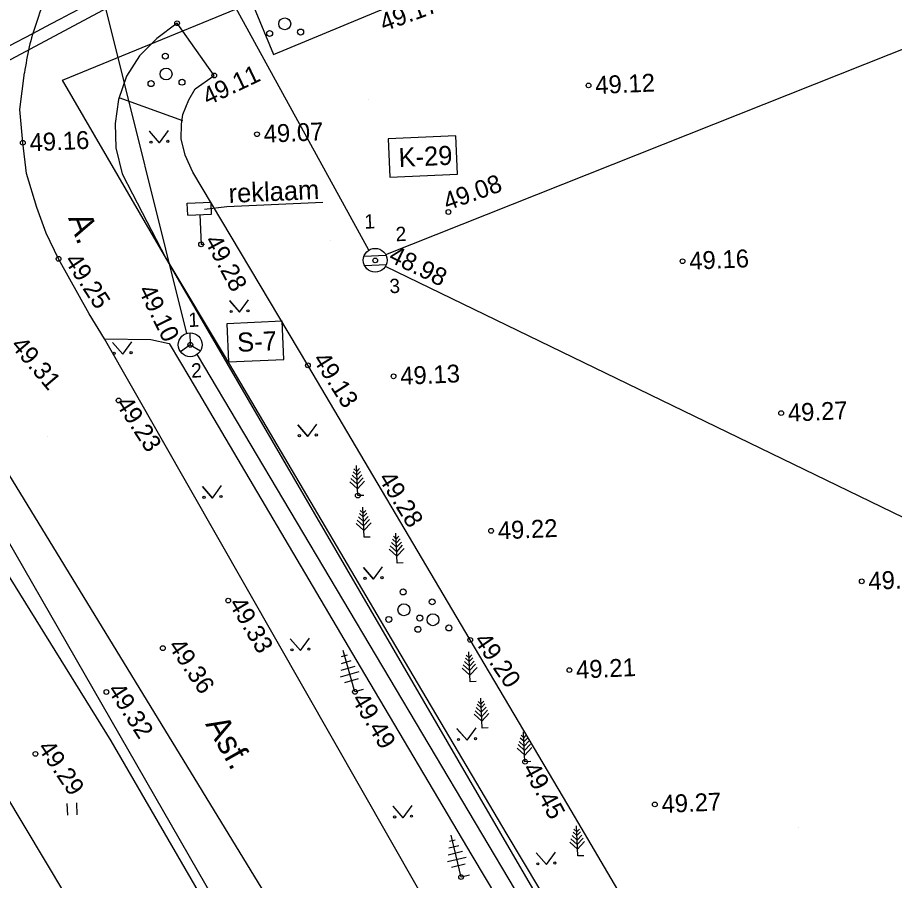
# Model space of a CAD drawing. Extents: x 641383 to 641619, y 6455711 to 6456054.
# Drawn here: x 641438.96 to 641475.76, y 6455872.23 to 6455908.42 of the extents above; entities that cross this region are included whole.
import ezdxf

# ---------------------------------------------------------------- set-up
doc = ezdxf.new("R2010")
doc.units = 0
for name, color, linetype in [('Level 10', 7, 'Continuous'), ('Level 11', 7, 'Continuous'), ('Level 14', 7, 'Continuous'), ('Level 15', 7, 'Continuous'), ('Level 16', 7, 'Continuous'), ('Level 17', 7, 'Continuous'), ('Level 23', 7, 'Continuous'), ('Level 26', 7, 'Continuous'), ('Level 30', 7, 'Continuous'), ('Level 40', 7, 'Continuous'), ('Level 41', 7, 'Continuous'), ('Level 44', 7, 'Continuous'), ('Level 48', 7, 'Continuous'), ('Level 57', 7, 'Continuous'), ('Level 58', 7, 'Continuous'), ('Level 60', 7, 'Continuous')]:
    doc.layers.add(name, color=color, linetype=linetype)

msp = doc.modelspace()

# ---------------------------------------------------------------- linework, layer by layer
at = {"layer": 'Level 10'}
for p, q in [((641453.503, 6455898.421), (641454.422, 6455898.462)), ((641453.521, 6455898.021), (641454.44, 6455898.062))]:
    msp.add_line(p, q, dxfattribs=at)
msp.add_circle((641453.971, 6455898.241), 0.5, dxfattribs=at)
at = {"layer": 'Level 11'}
for p, q in [((641495.493, 6455914.795), (641454.4, 6455898.475)), ((641445.161, 6455914.245), (641453.691, 6455898.68)), ((641489.483, 6455880.966), (641454.399, 6455897.978))]:
    msp.add_line(p, q, dxfattribs=at)
at = {"layer": 'Level 14'}
msp.add_line((641432.442, 6455897.061), (641451.403, 6455864.149), dxfattribs=at)
at = {"layer": 'Level 15'}
for points in [[(641458.798, 6456015.621), (641456.677, 6455964.797), (641473.245, 6455925.001), (641458.604, 6455917.32), (641437.642, 6455906.117)], [(641459.83, 6455822.803), (641467.439, 6455827.41), (641431.545, 6455887.369)]]:
    msp.add_lwpolyline(points, dxfattribs=at)
msp.add_open_spline([(641437.369, 6455906.588), (641437.71, 6455906.766), (641441.579, 6455908.782), (641450.318, 6455913.41), (641458.513, 6455917.666), (641458.828, 6455918.129), (641458.797, 6455919.663), (641456.781, 6455934.637), (641456.851, 6455935.576), (641457.477, 6455937.439), (641462.571, 6455950.135), (641467.741, 6455963.883), (641469.445, 6455968.408)], degree=3, dxfattribs=at)
at = {"layer": 'Level 16'}
for p, q in [((641446.19, 6455895.201), (641446.212, 6455894.701)), ((641446.212, 6455894.701), (641445.805, 6455894.403)), ((641446.212, 6455894.701), (641446.635, 6455894.44))]:
    msp.add_line(p, q, dxfattribs=at)
msp.add_circle((641446.209, 6455894.699), 0.5, dxfattribs=at)
at = {"layer": 'Level 17'}
for p, q in [((641437.864, 6455928.022), (641446.048, 6455895.173)), ((641446.497, 6455894.276), (641469.192, 6455856.105))]:
    msp.add_line(p, q, dxfattribs=at)
at = {"layer": 'Level 23'}
msp.add_line((641432.334, 6455899.479), (641472.758, 6455833.392), dxfattribs=at)
at = {"layer": 'Level 26'}
for p, q in [((641446.087, 6455900.636), (641447.086, 6455900.681)), ((641446.109, 6455900.137), (641446.087, 6455900.636)), ((641447.108, 6455900.181), (641447.086, 6455900.681)), ((641446.109, 6455900.137), (641447.108, 6455900.181)), ((641446.609, 6455900.159), (641446.665, 6455898.91)), ((641446.665, 6455898.91), (641446.804, 6455898.917))]:
    msp.add_line(p, q, dxfattribs=at)
at = {"layer": 'Level 30'}
for points in [[(641486.304, 6455922.079), (641487.11, 6455926.66), (641484.384, 6455925.607), (641474.813, 6455921.635), (641448.151, 6455910.632), (641449.701, 6455906.868)], [(641449.702, 6455906.868), (641449.702, 6455906.867), (641453.981, 6455908.651), (641486.265, 6455921.921), (641493.047, 6455924.708)], [(641446.318, 6455901.94), (641446, 6455902.654), (641445.825, 6455903.334), (641445.849, 6455903.948), (641445.899, 6455904.362), (641446.156, 6455904.966), (641446.419, 6455905.426), (641447.213, 6455905.998), (641445.656, 6455908.188), (641444.803, 6455907.549), (641444.076, 6455906.812), (641443.535, 6455905.959), (641443.203, 6455904.984), (641443.062, 6455903.972), (641443.09, 6455902.958), (641443.36, 6455901.866), (641443.791, 6455901.034), (641445.191, 6455898.335), (641447.67, 6455894.173), (641454.816, 6455882.059), (641459.498, 6455874.159), (641464.201, 6455866.278), (641469.869, 6455856.693), (641471.938, 6455853.189)], [(641442.615, 6455894.949), (641441.971, 6455895.998), (641440.686, 6455898.306), (641440.169, 6455899.383), (641439.778, 6455900.45), (641439.343, 6455901.886), (641439.189, 6455903.178), (641439.065, 6455904.571), (641439.256, 6455906.099)], [(641471.938, 6455853.189), (641473.658, 6455854.166), (641474.394, 6455854.577), (641471.488, 6455859.498), (641466.631, 6455867.633), (641462.045, 6455875.399), (641457.96, 6455882.329), (641451.144, 6455893.838), (641446.318, 6455901.94)], [(641442.615, 6455894.949), (641444.557, 6455894.923), (641445.331, 6455894.752)], [(641465.308, 6455855.17), (641442.615, 6455894.949)], [(641445.331, 6455894.752), (641446.196, 6455893.299), (641453.342, 6455881.188), (641458.026, 6455873.284), (641462.728, 6455865.403), (641468.395, 6455855.822), (641470.258, 6455852.666)], [(641436.939, 6455887.643), (641442.872, 6455878.092), (641451.166, 6455863.79)]]:
    msp.add_lwpolyline(points, dxfattribs=at)
msp.add_spline([(641440.86, 6455910.609), (641440.439, 6455909.882), (641439.753, 6455908.214), (641439.451, 6455907.19), (641439.256, 6455906.099)], degree=3, dxfattribs=at)
at = {"layer": 'Level 40'}
msp.add_lwpolyline([(641440.845, 6455905.794), (641536.419, 6455944.975), (641565.849, 6455865.54), (641482.308, 6455834.585)], close=True, dxfattribs=at)
at = {"layer": 'Level 41'}
for points in [[(641443.208, 6455905.066), (641445.88, 6455904.1)], [(641441.069, 6455874.966), (641441.047, 6455875.465)], [(641441.469, 6455874.984), (641441.446, 6455875.483)]]:
    msp.add_lwpolyline(points, dxfattribs=at)
at = {"layer": 'Level 44'}
for p, q in [((641444.492, 6455903.655), (641444.919, 6455903.169)), ((641444.919, 6455903.169), (641444.497, 6455903.65)), ((641444.919, 6455903.169), (641445.296, 6455903.686)), ((641447.854, 6455896.549), (641448.281, 6455896.063)), ((641448.281, 6455896.063), (641447.859, 6455896.544)), ((641448.281, 6455896.063), (641448.658, 6455896.58)), ((641442.949, 6455894.794), (641443.376, 6455894.308)), ((641443.376, 6455894.308), (641442.954, 6455894.789)), ((641443.376, 6455894.308), (641443.753, 6455894.825)), ((641450.717, 6455891.342), (641451.144, 6455890.855)), ((641451.144, 6455890.855), (641450.722, 6455891.337)), ((641451.144, 6455890.855), (641451.521, 6455891.373)), ((641453.193, 6455889.379), (641453.076, 6455889.493)), ((641453.238, 6455888.372), (641453.182, 6455889.631)), ((641453.193, 6455889.379), (641453.307, 6455889.503)), ((641453.217, 6455888.848), (641452.947, 6455889.095)), ((641453.208, 6455889.036), (641452.997, 6455889.23)), ((641453.2, 6455889.225), (641453.039, 6455889.372)), ((641453.2, 6455889.225), (641453.354, 6455889.386)), ((641453.208, 6455889.036), (641453.409, 6455889.249)), ((641453.217, 6455888.848), (641453.464, 6455889.118)), ((641446.72, 6455888.758), (641447.147, 6455888.271)), ((641447.147, 6455888.271), (641446.725, 6455888.753)), ((641447.147, 6455888.271), (641447.524, 6455888.789)), ((641453.225, 6455888.659), (641452.904, 6455888.953)), ((641453.225, 6455888.659), (641453.526, 6455888.981)), ((641453.49, 6455888.383), (641453.238, 6455888.372)), ((641453.468, 6455887.476), (641453.308, 6455887.622)), ((641453.461, 6455887.629), (641453.344, 6455887.743)), ((641453.507, 6455886.622), (641453.45, 6455887.881)), ((641453.461, 6455887.629), (641453.575, 6455887.754)), ((641453.468, 6455887.476), (641453.622, 6455887.637)), ((641453.494, 6455886.909), (641453.172, 6455887.203)), ((641453.485, 6455887.098), (641453.215, 6455887.345)), ((641453.477, 6455887.287), (641453.265, 6455887.48)), ((641453.477, 6455887.287), (641453.678, 6455887.499)), ((641453.485, 6455887.098), (641453.732, 6455887.368)), ((641453.494, 6455886.909), (641453.795, 6455887.231)), ((641453.758, 6455886.634), (641453.507, 6455886.622)), ((641454.858, 6455886.397), (641454.697, 6455886.544)), ((641454.851, 6455886.551), (641454.734, 6455886.664)), ((641454.896, 6455885.544), (641454.84, 6455886.802)), ((641454.851, 6455886.551), (641454.965, 6455886.675)), ((641454.858, 6455886.397), (641455.012, 6455886.558)), ((641454.883, 6455885.83), (641454.562, 6455886.124)), ((641454.875, 6455886.019), (641454.604, 6455886.266)), ((641454.866, 6455886.208), (641454.654, 6455886.402)), ((641454.866, 6455886.208), (641455.067, 6455886.42)), ((641454.875, 6455886.019), (641455.122, 6455886.289)), ((641454.883, 6455885.83), (641455.184, 6455886.152)), ((641453.474, 6455885.357), (641453.901, 6455884.871)), ((641453.901, 6455884.871), (641453.479, 6455885.352)), ((641453.901, 6455884.871), (641454.278, 6455885.388)), ((641455.148, 6455885.555), (641454.896, 6455885.544)), ((641450.407, 6455882.361), (641450.834, 6455881.875)), ((641450.834, 6455881.875), (641450.412, 6455882.356)), ((641450.834, 6455881.875), (641451.211, 6455882.392)), ((641452.562, 6455881.621), (641452.802, 6455881.69)), ((641453.122, 6455880.143), (641452.619, 6455881.871)), ((641457.908, 6455881.565), (641457.79, 6455881.679)), ((641457.953, 6455880.558), (641457.896, 6455881.817)), ((641457.908, 6455881.565), (641458.021, 6455881.689)), ((641452.551, 6455881.336), (641452.963, 6455881.456)), ((641457.923, 6455881.222), (641457.711, 6455881.416)), ((641457.915, 6455881.411), (641457.754, 6455881.558)), ((641457.915, 6455881.411), (641458.068, 6455881.572)), ((641457.923, 6455881.222), (641458.124, 6455881.434)), ((641457.931, 6455881.034), (641458.179, 6455881.304)), ((641452.519, 6455880.765), (641453.297, 6455880.991)), ((641452.535, 6455881.05), (641453.13, 6455881.224)), ((641457.94, 6455880.845), (641457.618, 6455881.139)), ((641457.931, 6455881.034), (641457.661, 6455881.281)), ((641457.94, 6455880.845), (641458.241, 6455881.166)), ((641452.7, 6455880.536), (641453.267, 6455880.701)), ((641458.204, 6455880.569), (641457.953, 6455880.558)), ((641453.467, 6455880.244), (641453.122, 6455880.143)), ((641458.452, 6455878.622), (641458.396, 6455879.88)), ((641458.422, 6455879.286), (641458.211, 6455879.48)), ((641458.414, 6455879.475), (641458.253, 6455879.622)), ((641458.407, 6455879.629), (641458.29, 6455879.743)), ((641458.407, 6455879.629), (641458.521, 6455879.753)), ((641458.414, 6455879.475), (641458.568, 6455879.636)), ((641458.422, 6455879.286), (641458.623, 6455879.498)), ((641458.439, 6455878.908), (641458.118, 6455879.202)), ((641458.431, 6455879.097), (641458.161, 6455879.344)), ((641458.431, 6455879.097), (641458.678, 6455879.368)), ((641458.439, 6455878.908), (641458.74, 6455879.23)), ((641457.395, 6455878.602), (641457.822, 6455878.116)), ((641457.822, 6455878.116), (641457.4, 6455878.597)), ((641457.822, 6455878.116), (641458.199, 6455878.633)), ((641458.704, 6455878.633), (641458.452, 6455878.622)), ((641460.254, 6455877.206), (641460.198, 6455878.464)), ((641460.224, 6455877.87), (641460.012, 6455878.064)), ((641460.216, 6455878.059), (641460.055, 6455878.206)), ((641460.209, 6455878.213), (641460.092, 6455878.327)), ((641460.209, 6455878.213), (641460.322, 6455878.337)), ((641460.216, 6455878.059), (641460.37, 6455878.22)), ((641460.224, 6455877.87), (641460.425, 6455878.082)), ((641460.241, 6455877.492), (641459.92, 6455877.786)), ((641460.233, 6455877.681), (641459.962, 6455877.928)), ((641460.233, 6455877.681), (641460.48, 6455877.952)), ((641460.241, 6455877.492), (641460.542, 6455877.814)), ((641460.506, 6455877.217), (641460.254, 6455877.206)), ((641454.715, 6455875.35), (641455.142, 6455874.864)), ((641455.142, 6455874.864), (641454.72, 6455875.346)), ((641455.142, 6455874.864), (641455.519, 6455875.381)), ((641462.423, 6455874.265), (641462.306, 6455874.379)), ((641462.468, 6455873.258), (641462.412, 6455874.517)), ((641462.423, 6455874.265), (641462.537, 6455874.389)), ((641457.573, 6455872.375), (641457.156, 6455874.125)), ((641462.447, 6455873.734), (641462.177, 6455873.981)), ((641462.438, 6455873.923), (641462.227, 6455874.116)), ((641462.43, 6455874.111), (641462.269, 6455874.258)), ((641462.43, 6455874.111), (641462.584, 6455874.272)), ((641462.438, 6455873.923), (641462.639, 6455874.135)), ((641462.447, 6455873.734), (641462.694, 6455874.004)), ((641457.061, 6455873.594), (641457.48, 6455873.694)), ((641457.086, 6455873.877), (641457.329, 6455873.935)), ((641462.455, 6455873.545), (641462.134, 6455873.839)), ((641462.455, 6455873.545), (641462.756, 6455873.867)), ((641457.002, 6455873.025), (641457.79, 6455873.212)), ((641457.032, 6455873.309), (641457.635, 6455873.453)), ((641460.725, 6455873.389), (641461.152, 6455872.902)), ((641461.152, 6455872.902), (641460.73, 6455873.384)), ((641461.152, 6455872.902), (641461.529, 6455873.42)), ((641462.72, 6455873.27), (641462.468, 6455873.258)), ((641457.171, 6455872.788), (641457.745, 6455872.924)), ((641457.923, 6455872.458), (641457.573, 6455872.375))]:
    msp.add_line(p, q, dxfattribs=at)
for centre, radius in [((641450.174, 6455908.158), 0.25), ((641449.542, 6455907.754), 0.125), ((641450.84, 6455907.813), 0.125), ((641445.164, 6455906.803), 0.125), ((641445.198, 6455906.054), 0.25), ((641444.565, 6455905.65), 0.125), ((641445.864, 6455905.708), 0.125), ((641444.562, 6455903.198), 0.045), ((641445.271, 6455903.229), 0.045), ((641447.924, 6455896.092), 0.045), ((641448.633, 6455896.124), 0.045), ((641443.019, 6455894.337), 0.045), ((641443.728, 6455894.369), 0.045), ((641450.787, 6455890.884), 0.045), ((641451.497, 6455890.916), 0.045), ((641446.79, 6455888.301), 0.045), ((641447.499, 6455888.332), 0.045), ((641453.544, 6455884.9), 0.045), ((641454.254, 6455884.931), 0.045), ((641455.14, 6455884.332), 0.125), ((641456.36, 6455883.916), 0.125), ((641455.174, 6455883.583), 0.25), ((641454.541, 6455883.179), 0.125), ((641455.84, 6455883.237), 0.125), ((641456.394, 6455883.167), 0.25), ((641455.761, 6455882.763), 0.125), ((641457.06, 6455882.822), 0.125), ((641450.478, 6455881.904), 0.045), ((641451.187, 6455881.935), 0.045), ((641457.466, 6455878.145), 0.045), ((641458.175, 6455878.176), 0.045), ((641454.785, 6455874.893), 0.045), ((641455.494, 6455874.925), 0.045), ((641460.796, 6455872.931), 0.045), ((641461.505, 6455872.963), 0.045)]:
    msp.add_circle(centre, radius, dxfattribs=at)
at = {"layer": 'Level 48'}
for centre in [(641445.659, 6455908.184), (641447.218, 6455905.991), (641462.921, 6455905.574), (641449.01, 6455903.529), (641439.187, 6455903.17), (641457.043, 6455900.266), (641446.665, 6455898.91), (641440.686, 6455898.302), (641453.971, 6455898.237), (641466.864, 6455898.203), (641446.213, 6455894.696), (641451.146, 6455893.836), (641454.739, 6455893.376), (641443.204, 6455892.36), (641471.003, 6455891.833), (641453.242, 6455888.375), (641458.833, 6455886.894), (641474.382, 6455884.777), (641447.804, 6455883.968), (641457.957, 6455882.32), (641445.061, 6455881.973), (641462.117, 6455881.055), (641442.691, 6455880.136), (641453.12, 6455880.142), (641439.714, 6455877.54), (641460.258, 6455877.209), (641465.703, 6455875.421), (641457.572, 6455872.374)]:
    msp.add_circle(centre, 0.1, dxfattribs=at)
at = {"layer": 'Level 57'}
for points in [[(641454.588, 6455901.733), (641457.424, 6455901.86), (641457.353, 6455903.458), (641454.516, 6455903.331)], [(641447.815, 6455893.982), (641450.132, 6455894.086), (641450.061, 6455895.684), (641447.743, 6455895.58)]]:
    msp.add_lwpolyline(points, close=True, dxfattribs=at)
msp.add_lwpolyline([(641451.776, 6455900.663), (641447.749, 6455900.483), (641446.809, 6455900.376)], dxfattribs=at)
at = {"layer": 'Level 60'}
for p, q in [((641445.656, 6455908.188), (641445.656, 6455908.188)), ((641450.174, 6455908.158), (641450.174, 6455908.158)), ((641444.803, 6455907.549), (641444.803, 6455907.549)), ((641444.076, 6455906.812), (641444.076, 6455906.812)), ((641449.702, 6455906.867), (641449.702, 6455906.867)), ((641439.256, 6455906.099), (641439.256, 6455906.099)), ((641443.535, 6455905.959), (641443.535, 6455905.959)), ((641447.213, 6455905.998), (641447.213, 6455905.998)), ((641446.419, 6455905.426), (641446.419, 6455905.426)), ((641462.919, 6455905.576), (641462.919, 6455905.576)), ((641443.203, 6455904.984), (641443.203, 6455904.984)), ((641453.681, 6455904.97), (641453.681, 6455904.97)), ((641444.07, 6455904.755), (641444.07, 6455904.755)), ((641445.796, 6455904.13), (641445.796, 6455904.13)), ((641445.899, 6455904.362), (641445.899, 6455904.362)), ((641449.015, 6455903.535), (641449.015, 6455903.535)), ((641439.189, 6455903.178), (641439.189, 6455903.178)), ((641445.825, 6455903.334), (641445.825, 6455903.334)), ((641443.09, 6455902.958), (641443.09, 6455902.958)), ((641446.318, 6455901.94), (641446.318, 6455901.94)), ((641443.791, 6455901.034), (641443.791, 6455901.034)), ((641457.047, 6455900.268), (641457.047, 6455900.268)), ((641452.092, 6455899.082), (641452.092, 6455899.082)), ((641446.661, 6455898.912), (641446.661, 6455898.912)), ((641440.686, 6455898.306), (641440.686, 6455898.306)), ((641445.191, 6455898.335), (641445.191, 6455898.335)), ((641453.971, 6455898.241), (641453.971, 6455898.241)), ((641466.86, 6455898.212), (641466.86, 6455898.212)), ((641441.968, 6455896.003), (641441.968, 6455896.003)), ((641442.615, 6455894.949), (641442.615, 6455894.949)), ((641446.209, 6455894.699), (641446.209, 6455894.699)), ((641447.67, 6455894.173), (641447.67, 6455894.173)), ((641451.144, 6455893.838), (641451.144, 6455893.838)), ((641454.742, 6455893.381), (641454.742, 6455893.381)), ((641443.206, 6455892.368), (641443.206, 6455892.368)), ((641470.999, 6455891.837), (641470.999, 6455891.837)), ((641440.22, 6455890.871), (641440.22, 6455890.871)), ((641453.242, 6455888.378), (641453.242, 6455888.378)), ((641458.837, 6455886.895), (641458.837, 6455886.895)), ((641453.511, 6455886.635), (641453.511, 6455886.635)), ((641454.901, 6455885.548), (641454.901, 6455885.548)), ((641474.387, 6455884.783), (641474.387, 6455884.783)), ((641447.801, 6455883.973), (641447.801, 6455883.973)), ((641455.174, 6455883.583), (641455.174, 6455883.583)), ((641456.394, 6455883.167), (641456.394, 6455883.167)), ((641454.816, 6455882.059), (641454.816, 6455882.059)), ((641457.96, 6455882.329), (641457.96, 6455882.329)), ((641445.065, 6455881.976), (641445.065, 6455881.976)), ((641462.117, 6455881.058), (641462.117, 6455881.058)), ((641457.956, 6455880.564), (641457.956, 6455880.564)), ((641442.689, 6455880.137), (641442.689, 6455880.137)), ((641453.116, 6455880.15), (641453.116, 6455880.15)), ((641458.456, 6455878.627), (641458.456, 6455878.627)), ((641439.717, 6455877.549), (641439.717, 6455877.549)), ((641460.258, 6455877.21), (641460.258, 6455877.21)), ((641465.7, 6455875.428), (641465.7, 6455875.428)), ((641462.045, 6455875.399), (641462.045, 6455875.399)), ((641471.71, 6455874.432), (641471.71, 6455874.432)), ((641459.498, 6455874.159), (641459.498, 6455874.159)), ((641462.472, 6455873.264), (641462.472, 6455873.264)), ((641457.571, 6455872.382), (641457.571, 6455872.382))]:
    msp.add_line(p, q, dxfattribs=at)

# ---------------------------------------------------------------- texts
at = {"layer": 'Level 57'}
for s, height, rotation, p in [('K-29', 0.7999, 2.5638, (641454.969, 6455902.15)), ('reklaam', 0.7999, 2.5638, (641447.836, 6455900.645)), ('A.', 0.9999, 290.3812, (641441.078, 6455900.019)), ('S-7', 0.7999, 2.5638, (641448.196, 6455894.399)), ('Asf.', 0.9999, 299.6667, (641446.827, 6455878.789))]:
    msp.add_text(s, height=height, rotation=rotation, dxfattribs=at).set_placement(p)
at = {"layer": 'Level 58'}
for s, p in [('1', (641453.527, 6455899.563)), ('2', (641454.839, 6455899.037)), ('3', (641454.577, 6455896.857)), ('1', (641446.141, 6455895.44)), ('2', (641446.261, 6455893.315))]:
    msp.add_text(s, height=0.6, rotation=2.5638, dxfattribs=at).set_placement(p)
at = {"layer": 'Level 60'}
for s, rotation, p in [(' 49.17', 20.1499, (641454.072, 6455907.729)), (' 49.11', 25.4159, (641446.696, 6455904.597)), (' 49.12', 2.5638, (641462.938, 6455905.199)), (' 49.07', 2.5638, (641449.027, 6455903.155)), (' 49.16', 2.5638, (641439.204, 6455902.795)), (' 49.08', 19.681, (641456.73, 6455900.225)), (' 49.28', 298.146, (641446.657, 6455899.312)), (' 48.98', 334.0771, (641454.234, 6455898.34)), (' 49.16', 2.5638, (641466.881, 6455897.829)), (' 49.25', 303.1205, (641440.758, 6455898.464)), (' 49.10', 296.0436, (641443.89, 6455897.248)), (' 49.31', 310.2357, (641438.469, 6455894.864)), (' 49.13', 302.5232, (641451.178, 6455894.326)), (' 49.13', 2.5638, (641454.756, 6455893.002)), (' 49.23', 302.9227, (641442.905, 6455892.469)), (' 49.27', 2.5638, (641471.02, 6455891.458)), (' 49.28', 301.5309, (641453.935, 6455889.337)), (' 49.22', 2.5638, (641458.85, 6455886.519)), (' 49.31', 2.5638, (641474.399, 6455884.403)), (' 49.33', 300.6171, (641447.665, 6455884.083)), (' 49.20', 304.6333, (641457.928, 6455882.528)), (' 49.36', 303.872, (641445.105, 6455882.297)), (' 49.21', 2.5638, (641462.134, 6455880.681)), (' 49.32', 302.8001, (641442.57, 6455880.452)), (' 49.49', 300.4398, (641452.819, 6455880.074)), (' 49.29', 304.3026, (641439.626, 6455878.023)), (' 49.45', 298.3647, (641459.996, 6455877.176)), (' 49.27', 2.5638, (641465.719, 6455875.046))]:
    msp.add_text(s, height=0.7499, rotation=rotation, dxfattribs=at).set_placement(p)

doc.saveas('drawing.dxf')
